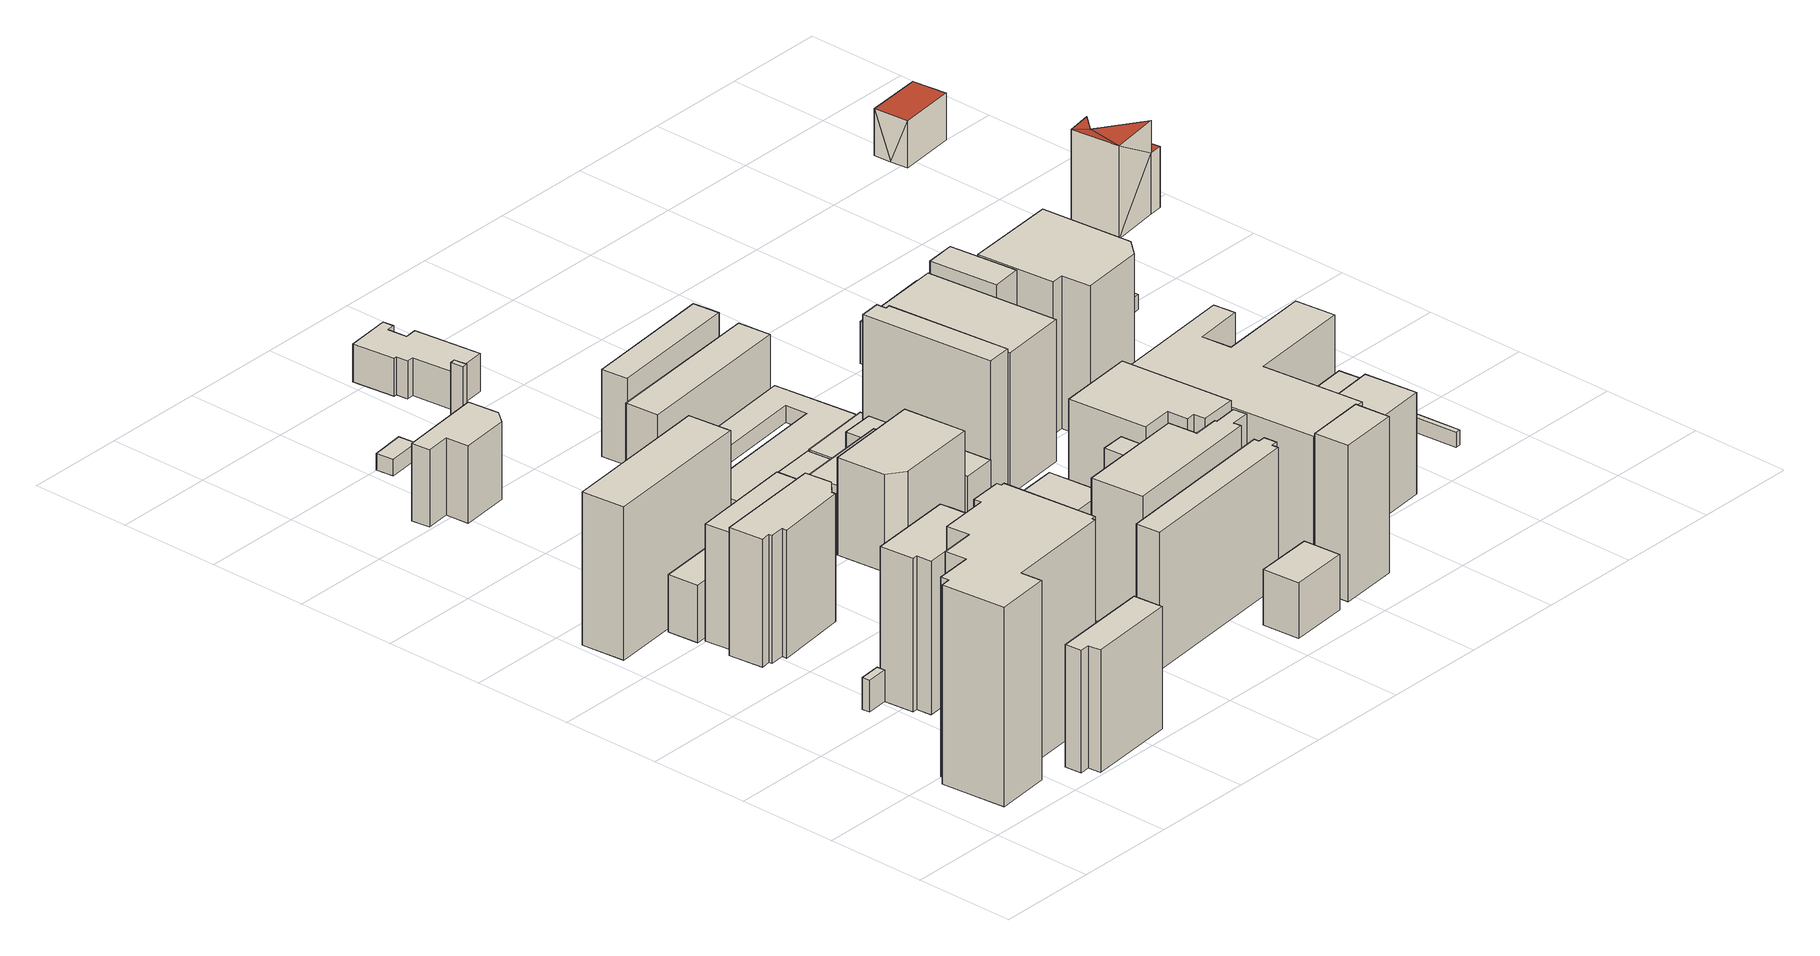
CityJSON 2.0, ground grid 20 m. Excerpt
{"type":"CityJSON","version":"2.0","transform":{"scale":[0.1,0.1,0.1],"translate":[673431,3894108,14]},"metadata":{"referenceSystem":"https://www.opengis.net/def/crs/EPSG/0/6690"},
"CityObjects":{
"building1":{"type":"Building","attributes":{"class":"3002","usage":"414","measuredHeight":46.4,"storeysAboveGround":14,"BuildingDetailAttribute.totalFloorArea":8270.34,"BuildingDetailAttribute.buildingFootprintArea":590.74,"BuildingDetailAttribute.buildingRoofEdgeArea":590.74,"BuildingDetailAttribute.urbanPlanType":"21","BuildingDetailAttribute.landUseType":"211","BuildingDetailAttribute.surveyYear":2021,"BuildingIDAttribute.prefecture":"23","BuildingIDAttribute.city":"23106"},"address":[{"country":"日本","locality":"愛知県名古屋市"}],"geometry":[{"type":"Solid","lod":"1","boundaries":[[[[0,1,2,3,4,5,6,7,8,9,10,11,12,13,14,15,16,17]],[[16,18,19,17]],[[15,20,18,16]],[[14,21,20,15]],[[13,22,21,14]],[[12,23,22,13]],[[11,24,23,12]],[[10,25,24,11]],[[9,26,25,10]],[[8,27,26,9]],[[7,28,27,8]],[[6,29,28,7]],[[5,30,29,6]],[[4,31,30,5]],[[3,32,31,4]],[[2,33,32,3]],[[1,34,33,2]],[[0,35,34,1]],[[17,19,35,0]],[[18,20,21,22,23,24,25,26,27,28,29,30,31,32,33,34,35,19]]]]}]},
"building2":{"type":"Building","attributes":{"class":"9999","usage":"414","measuredHeight":19.3,"storeysAboveGround":2,"BuildingDetailAttribute.totalFloorArea":13.82,"BuildingDetailAttribute.buildingFootprintArea":6.91,"BuildingDetailAttribute.buildingRoofEdgeArea":6.91,"BuildingDetailAttribute.urbanPlanType":"21","BuildingDetailAttribute.landUseType":"211","BuildingDetailAttribute.surveyYear":2021,"BuildingIDAttribute.prefecture":"23","BuildingIDAttribute.city":"23106"},"address":[{"country":"日本","locality":"愛知県名古屋市"}],"geometry":[{"type":"Solid","lod":"1","boundaries":[[[[36,37,38,39]],[[38,40,41,39]],[[37,42,40,38]],[[36,43,42,37]],[[39,41,43,36]],[[40,42,43,41]]]]}]},
"building3":{"type":"Building","attributes":{"class":"3002","usage":"414","measuredHeight":30.2,"storeysAboveGround":8,"BuildingDetailAttribute.totalFloorArea":905.39,"BuildingDetailAttribute.buildingFootprintArea":113.17,"BuildingDetailAttribute.buildingRoofEdgeArea":113.17,"BuildingDetailAttribute.urbanPlanType":"21","BuildingDetailAttribute.landUseType":"211","BuildingDetailAttribute.surveyYear":2021,"BuildingIDAttribute.prefecture":"23","BuildingIDAttribute.city":"23106"},"address":[{"country":"日本","locality":"愛知県名古屋市"}],"geometry":[{"type":"Solid","lod":"1","boundaries":[[[[44,45,46,47,48,49]],[[48,50,51,49]],[[47,52,50,48]],[[46,53,52,47]],[[45,54,53,46]],[[44,55,54,45]],[[49,51,55,44]],[[50,52,53,54,55,51]]]]}]},
"building4":{"type":"Building","attributes":{"class":"3002","usage":"414","measuredHeight":31.3,"storeysAboveGround":10,"BuildingDetailAttribute.totalFloorArea":1731.49,"BuildingDetailAttribute.buildingFootprintArea":173.15,"BuildingDetailAttribute.buildingRoofEdgeArea":173.15,"BuildingDetailAttribute.urbanPlanType":"21","BuildingDetailAttribute.landUseType":"211","BuildingDetailAttribute.surveyYear":2021,"BuildingIDAttribute.prefecture":"23","BuildingIDAttribute.city":"23106"},"address":[{"country":"日本","locality":"愛知県名古屋市"}],"geometry":[{"type":"Solid","lod":"1","boundaries":[[[[56,57,58,59,60,61,62]],[[61,63,64,62]],[[60,65,63,61]],[[59,66,65,60]],[[58,67,66,59]],[[57,68,67,58]],[[56,69,68,57]],[[62,64,69,56]],[[63,65,66,67,68,69,64]]]]}]},
"building5":{"type":"Building","attributes":{"class":"3002","usage":"412","measuredHeight":31.3,"storeysAboveGround":10,"BuildingDetailAttribute.totalFloorArea":2745.99,"BuildingDetailAttribute.buildingFootprintArea":274.6,"BuildingDetailAttribute.buildingRoofEdgeArea":274.6,"BuildingDetailAttribute.urbanPlanType":"21","BuildingDetailAttribute.landUseType":"211","BuildingDetailAttribute.surveyYear":2021,"BuildingIDAttribute.prefecture":"23","BuildingIDAttribute.city":"23106"},"address":[{"country":"日本","locality":"愛知県名古屋市中区丸の内三丁目９０８"}],"geometry":[{"type":"Solid","lod":"1","boundaries":[[[[70,71,72,73]],[[72,74,75,73]],[[71,76,74,72]],[[70,77,76,71]],[[73,75,77,70]],[[74,76,77,75]]]]}]},
"building6":{"type":"Building","attributes":{"class":"3002","usage":"401","measuredHeight":31.3,"storeysAboveGround":8,"BuildingDetailAttribute.totalFloorArea":1409.14,"BuildingDetailAttribute.buildingFootprintArea":176.14,"BuildingDetailAttribute.buildingRoofEdgeArea":176.14,"BuildingDetailAttribute.urbanPlanType":"21","BuildingDetailAttribute.landUseType":"212","BuildingDetailAttribute.surveyYear":2021,"BuildingIDAttribute.prefecture":"23","BuildingIDAttribute.city":"23106"},"address":[{"country":"日本","locality":"愛知県名古屋市"}],"geometry":[{"type":"Solid","lod":"1","boundaries":[[[[78,79,80,81,82,83,84,85,86,87]],[[86,88,89,87]],[[85,90,88,86]],[[84,91,90,85]],[[83,92,91,84]],[[82,93,92,83]],[[81,94,93,82]],[[80,95,94,81]],[[79,96,95,80]],[[78,97,96,79]],[[87,89,97,78]],[[88,90,91,92,93,94,95,96,97,89]]]]}]},
"building7":{"type":"Building","attributes":{"class":"9999","usage":"414","measuredHeight":34.3,"storeysAboveGround":2,"BuildingDetailAttribute.totalFloorArea":88.35,"BuildingDetailAttribute.buildingFootprintArea":44.17,"BuildingDetailAttribute.buildingRoofEdgeArea":44.17,"BuildingDetailAttribute.urbanPlanType":"21","BuildingDetailAttribute.landUseType":"211","BuildingDetailAttribute.surveyYear":2021,"BuildingIDAttribute.prefecture":"23","BuildingIDAttribute.city":"23106"},"address":[{"country":"日本","locality":"愛知県名古屋市"}],"geometry":[{"type":"Solid","lod":"1","boundaries":[[[[98,99,100,101,102,103,104,105,106]],[[105,107,108,106]],[[104,109,107,105]],[[103,110,109,104]],[[102,111,110,103]],[[101,112,111,102]],[[100,113,112,101]],[[99,114,113,100]],[[98,115,114,99]],[[106,108,115,98]],[[107,109,110,111,112,113,114,115,108]]]]}]},
"building8":{"type":"Building","attributes":{"class":"3002","usage":"401","measuredHeight":25.3,"storeysAboveGround":3,"BuildingDetailAttribute.totalFloorArea":318.26,"BuildingDetailAttribute.buildingFootprintArea":106.09,"BuildingDetailAttribute.buildingRoofEdgeArea":106.09,"BuildingDetailAttribute.urbanPlanType":"21","BuildingDetailAttribute.landUseType":"212","BuildingDetailAttribute.surveyYear":2021,"BuildingIDAttribute.prefecture":"23","BuildingIDAttribute.city":"23106"},"address":[{"country":"日本","locality":"愛知県名古屋市"}],"geometry":[{"type":"Solid","lod":"1","boundaries":[[[[116,117,118,119]],[[118,120,121,119]],[[117,122,120,118]],[[116,123,122,117]],[[119,121,123,116]],[[120,122,123,121]]]]}]},
"building9":{"type":"Building","attributes":{"class":"3001","usage":"414","measuredHeight":28.2,"storeysAboveGround":7,"BuildingDetailAttribute.totalFloorArea":839.31,"BuildingDetailAttribute.buildingFootprintArea":119.9,"BuildingDetailAttribute.buildingRoofEdgeArea":119.9,"BuildingDetailAttribute.urbanPlanType":"21","BuildingDetailAttribute.landUseType":"211","BuildingDetailAttribute.surveyYear":2021,"BuildingIDAttribute.prefecture":"23","BuildingIDAttribute.city":"23106"},"address":[{"country":"日本","locality":"愛知県名古屋市"}],"geometry":[{"type":"Solid","lod":"1","boundaries":[[[[124,125,126,127]],[[126,128,129,127]],[[125,130,128,126]],[[124,131,130,125]],[[127,129,131,124]],[[128,130,131,129]]]]}]},
"building10":{"type":"Building","attributes":{"class":"9999","usage":"414","measuredHeight":27.2,"storeysAboveGround":5,"BuildingDetailAttribute.totalFloorArea":77.89,"BuildingDetailAttribute.buildingFootprintArea":15.58,"BuildingDetailAttribute.buildingRoofEdgeArea":15.58,"BuildingDetailAttribute.urbanPlanType":"21","BuildingDetailAttribute.landUseType":"211","BuildingDetailAttribute.surveyYear":2021,"BuildingIDAttribute.prefecture":"23","BuildingIDAttribute.city":"23106"},"address":[{"country":"日本","locality":"愛知県名古屋市"}],"geometry":[{"type":"Solid","lod":"1","boundaries":[[[[132,133,134,135]],[[134,136,137,135]],[[133,138,136,134]],[[132,139,138,133]],[[135,137,139,132]],[[136,138,139,137]]]]}]},
"building11":{"type":"Building","attributes":{"class":"9999","usage":"401","measuredHeight":24.2,"storeysAboveGround":1,"BuildingDetailAttribute.totalFloorArea":28.67,"BuildingDetailAttribute.buildingFootprintArea":28.67,"BuildingDetailAttribute.buildingRoofEdgeArea":28.67,"BuildingDetailAttribute.urbanPlanType":"21","BuildingDetailAttribute.landUseType":"212","BuildingDetailAttribute.surveyYear":2021,"BuildingIDAttribute.prefecture":"23","BuildingIDAttribute.city":"23106"},"address":[{"country":"日本","locality":"愛知県名古屋市"}],"geometry":[{"type":"Solid","lod":"1","boundaries":[[[[140,141,142,143]],[[142,144,145,143]],[[141,146,144,142]],[[140,147,146,141]],[[143,145,147,140]],[[144,146,147,145]]]]}]},
"building12":{"type":"Building","attributes":{"class":"3002","usage":"402","measuredHeight":20.3,"storeysAboveGround":4,"BuildingDetailAttribute.totalFloorArea":472.78,"BuildingDetailAttribute.buildingFootprintArea":118.2,"BuildingDetailAttribute.buildingRoofEdgeArea":118.2,"BuildingDetailAttribute.urbanPlanType":"21","BuildingDetailAttribute.landUseType":"212","BuildingDetailAttribute.surveyYear":2021,"BuildingIDAttribute.prefecture":"23","BuildingIDAttribute.city":"23106"},"address":[{"country":"日本","locality":"愛知県名古屋市"}],"geometry":[{"type":"Solid","lod":"1","boundaries":[[[[148,149,150,151,152,153,154]],[[153,155,156,154]],[[152,157,155,153]],[[151,158,157,152]],[[150,159,158,151]],[[149,160,159,150]],[[148,161,160,149]],[[154,156,161,148]],[[155,157,158,159,160,161,156]]]]}]},
"building13":{"type":"Building","attributes":{"class":"9999","usage":"412","measuredHeight":25.3,"storeysAboveGround":1,"BuildingDetailAttribute.totalFloorArea":24.33,"BuildingDetailAttribute.buildingFootprintArea":24.33,"BuildingDetailAttribute.buildingRoofEdgeArea":24.33,"BuildingDetailAttribute.urbanPlanType":"21","BuildingDetailAttribute.landUseType":"211","BuildingDetailAttribute.surveyYear":2021,"BuildingIDAttribute.prefecture":"23","BuildingIDAttribute.city":"23106"},"address":[{"country":"日本","locality":"愛知県名古屋市"}],"geometry":[{"type":"Solid","lod":"1","boundaries":[[[[162,163,164,165]],[[164,166,167,165]],[[163,168,166,164]],[[162,169,168,163]],[[165,167,169,162]],[[166,168,169,167]]]]}]},
"building14":{"type":"Building","attributes":{"class":"9999","usage":"422","measuredHeight":22.3,"storeysAboveGround":8,"BuildingDetailAttribute.totalFloorArea":24.13,"BuildingDetailAttribute.buildingFootprintArea":3.02,"BuildingDetailAttribute.buildingRoofEdgeArea":3.02,"BuildingDetailAttribute.urbanPlanType":"21","BuildingDetailAttribute.landUseType":"214","BuildingDetailAttribute.surveyYear":2021,"BuildingIDAttribute.prefecture":"23","BuildingIDAttribute.city":"23106"},"address":[{"country":"日本","locality":"愛知県名古屋市"}],"geometry":[{"type":"Solid","lod":"1","boundaries":[[[[170,171,172,173]],[[172,174,175,173]],[[171,176,174,172]],[[170,177,176,171]],[[173,175,177,170]],[[174,176,177,175]]]]}]},
"building15":{"type":"Building","attributes":{"class":"3002","usage":"411","measuredHeight":31.2,"storeysAboveGround":4,"BuildingDetailAttribute.totalFloorArea":245.98,"BuildingDetailAttribute.buildingFootprintArea":61.49,"BuildingDetailAttribute.buildingRoofEdgeArea":61.49,"BuildingDetailAttribute.urbanPlanType":"21","BuildingDetailAttribute.landUseType":"211","BuildingDetailAttribute.surveyYear":2021,"BuildingIDAttribute.prefecture":"23","BuildingIDAttribute.city":"23106"},"address":[{"country":"日本","locality":"愛知県名古屋市"}],"geometry":[{"type":"Solid","lod":"1","boundaries":[[[[178,179,180,181]],[[180,182,183,181]],[[179,184,182,180]],[[178,185,184,179]],[[181,183,185,178]],[[182,184,185,183]]]]}]},
"building16":{"type":"Building","attributes":{"class":"3002","usage":"401","measuredHeight":24.2,"storeysAboveGround":6,"BuildingDetailAttribute.totalFloorArea":1028.99,"BuildingDetailAttribute.buildingFootprintArea":171.5,"BuildingDetailAttribute.buildingRoofEdgeArea":171.5,"BuildingDetailAttribute.urbanPlanType":"21","BuildingDetailAttribute.landUseType":"212","BuildingDetailAttribute.surveyYear":2021,"BuildingIDAttribute.prefecture":"23","BuildingIDAttribute.city":"23106"},"address":[{"country":"日本","locality":"愛知県名古屋市"}],"geometry":[{"type":"Solid","lod":"1","boundaries":[[[[186,187,188,189,190]],[[189,191,192,190]],[[188,193,191,189]],[[187,194,193,188]],[[186,195,194,187]],[[190,192,195,186]],[[191,193,194,195,192]]]]}]},
"building17":{"type":"Building","attributes":{"class":"3002","usage":"401","measuredHeight":31.3,"storeysAboveGround":8,"BuildingDetailAttribute.totalFloorArea":1394.47,"BuildingDetailAttribute.buildingFootprintArea":174.31,"BuildingDetailAttribute.buildingRoofEdgeArea":174.31,"BuildingDetailAttribute.urbanPlanType":"21","BuildingDetailAttribute.landUseType":"212","BuildingDetailAttribute.surveyYear":2021,"BuildingIDAttribute.prefecture":"23","BuildingIDAttribute.city":"23106"},"address":[{"country":"日本","locality":"愛知県名古屋市"}],"geometry":[{"type":"Solid","lod":"1","boundaries":[[[[196,197,198,199,200,201,202,203]],[[202,204,205,203]],[[201,206,204,202]],[[200,207,206,201]],[[199,208,207,200]],[[198,209,208,199]],[[197,210,209,198]],[[196,211,210,197]],[[203,205,211,196]],[[204,206,207,208,209,210,211,205]]]]}]},
"building18":{"type":"Building","attributes":{"class":"3002","usage":"401","measuredHeight":36.3,"storeysAboveGround":9,"BuildingDetailAttribute.totalFloorArea":2517.76,"BuildingDetailAttribute.buildingFootprintArea":279.75,"BuildingDetailAttribute.buildingRoofEdgeArea":279.75,"BuildingDetailAttribute.urbanPlanType":"21","BuildingDetailAttribute.landUseType":"212","BuildingDetailAttribute.surveyYear":2021,"BuildingIDAttribute.prefecture":"23","BuildingIDAttribute.city":"23106"},"address":[{"country":"日本","locality":"愛知県名古屋市"}],"geometry":[{"type":"Solid","lod":"1","boundaries":[[[[212,213,214,215,216,217,218,219,220,221]],[[220,222,223,221]],[[219,224,222,220]],[[218,225,224,219]],[[217,226,225,218]],[[216,227,226,217]],[[215,228,227,216]],[[214,229,228,215]],[[213,230,229,214]],[[212,231,230,213]],[[221,223,231,212]],[[222,224,225,226,227,228,229,230,231,223]]]]}]},
"building19":{"type":"Building","attributes":{"class":"3001","usage":"411","measuredHeight":32,"storeysAboveGround":3,"BuildingDetailAttribute.totalFloorArea":81.34,"BuildingDetailAttribute.buildingFootprintArea":27.11,"BuildingDetailAttribute.buildingRoofEdgeArea":27.11,"BuildingDetailAttribute.urbanPlanType":"21","BuildingDetailAttribute.landUseType":"211","BuildingDetailAttribute.surveyYear":2021,"BuildingIDAttribute.prefecture":"23","BuildingIDAttribute.city":"23106"},"address":[{"country":"日本","locality":"愛知県名古屋市"}],"geometry":[{"type":"Solid","lod":"1","boundaries":[[[[232,233,234,235]],[[234,236,237,235]],[[233,238,236,234]],[[232,239,238,233]],[[235,237,239,232]],[[236,238,239,237]]]]}]},
"building20":{"type":"Building","attributes":{"class":"3002","usage":"401","measuredHeight":24.3,"storeysAboveGround":5,"BuildingDetailAttribute.totalFloorArea":1220.71,"BuildingDetailAttribute.buildingFootprintArea":244.14,"BuildingDetailAttribute.buildingRoofEdgeArea":244.14,"BuildingDetailAttribute.urbanPlanType":"21","BuildingDetailAttribute.landUseType":"212","BuildingDetailAttribute.surveyYear":2021,"BuildingIDAttribute.prefecture":"23","BuildingIDAttribute.city":"23106"},"address":[{"country":"日本","locality":"愛知県名古屋市"}],"geometry":[{"type":"Solid","lod":"1","boundaries":[[[[240,241,242,243,244]],[[243,245,246,244]],[[242,247,245,243]],[[241,248,247,242]],[[240,249,248,241]],[[244,246,249,240]],[[245,247,248,249,246]]]]}]},
"building21":{"type":"Building","attributes":{"class":"3001","usage":"461","measuredHeight":3.3,"storeysAboveGround":9999,"BuildingDetailAttribute.totalFloorArea":-9999,"BuildingDetailAttribute.buildingFootprintArea":-9999,"BuildingDetailAttribute.buildingRoofEdgeArea":13.84,"BuildingDetailAttribute.urbanPlanType":"21","BuildingDetailAttribute.landUseType":"213","BuildingDetailAttribute.surveyYear":2021,"BuildingIDAttribute.prefecture":"23","BuildingIDAttribute.city":"23106"},"geometry":[{"type":"Solid","lod":"1","boundaries":[[[[250,251,252,253]],[[252,254,255,253]],[[251,256,254,252]],[[250,257,256,251]],[[253,255,257,250]],[[254,256,257,255]]]]}]},
"building22":{"type":"Building","attributes":{"class":"3002","usage":"402","measuredHeight":23.1,"storeysAboveGround":4,"BuildingDetailAttribute.totalFloorArea":163.97,"BuildingDetailAttribute.buildingFootprintArea":40.99,"BuildingDetailAttribute.buildingRoofEdgeArea":40.99,"BuildingDetailAttribute.urbanPlanType":"21","BuildingDetailAttribute.landUseType":"212","BuildingDetailAttribute.surveyYear":2021,"BuildingIDAttribute.prefecture":"23","BuildingIDAttribute.city":"23106"},"address":[{"country":"日本","locality":"愛知県名古屋市"}],"geometry":[{"type":"Solid","lod":"1","boundaries":[[[[258,259,260,261]],[[260,262,263,261]],[[259,264,262,260]],[[258,265,264,259]],[[261,263,265,258]],[[262,264,265,263]]]]}]},
"building23":{"type":"Building","attributes":{"class":"9999","usage":"402","measuredHeight":19.3,"storeysAboveGround":3,"BuildingDetailAttribute.totalFloorArea":352,"BuildingDetailAttribute.buildingFootprintArea":117.33,"BuildingDetailAttribute.buildingRoofEdgeArea":117.33,"BuildingDetailAttribute.urbanPlanType":"21","BuildingDetailAttribute.landUseType":"212","BuildingDetailAttribute.surveyYear":2021,"BuildingIDAttribute.prefecture":"23","BuildingIDAttribute.city":"23106"},"address":[{"country":"日本","locality":"愛知県名古屋市"}],"geometry":[{"type":"Solid","lod":"1","boundaries":[[[[266,267,268,269]],[[268,270,271,269]],[[267,272,270,268]],[[266,273,272,267]],[[269,271,273,266]],[[270,272,273,271]]]]}]},
"building24":{"type":"Building","attributes":{"class":"3002","usage":"401","measuredHeight":13,"storeysAboveGround":3,"BuildingDetailAttribute.totalFloorArea":268.19,"BuildingDetailAttribute.buildingFootprintArea":89.4,"BuildingDetailAttribute.buildingRoofEdgeArea":89.4,"BuildingDetailAttribute.urbanPlanType":"21","BuildingDetailAttribute.landUseType":"212","BuildingDetailAttribute.surveyYear":2021,"BuildingIDAttribute.prefecture":"23","BuildingIDAttribute.city":"23106"},"address":[{"country":"日本","locality":"愛知県名古屋市"}],"geometry":[{"type":"Solid","lod":"1","boundaries":[[[[274,275,276,277]],[[276,278,279,277]],[[275,280,278,276]],[[274,281,280,275]],[[277,279,281,274]],[[278,280,281,279]]]]}]},
"building25":{"type":"Building","attributes":{"class":"3001","usage":"402","measuredHeight":4.7,"storeysAboveGround":1,"BuildingDetailAttribute.totalFloorArea":111.43,"BuildingDetailAttribute.buildingFootprintArea":111.43,"BuildingDetailAttribute.buildingRoofEdgeArea":111.43,"BuildingDetailAttribute.urbanPlanType":"21","BuildingDetailAttribute.landUseType":"212","BuildingDetailAttribute.surveyYear":2021,"BuildingIDAttribute.prefecture":"23","BuildingIDAttribute.city":"23106"},"address":[{"country":"日本","locality":"愛知県名古屋市"}],"geometry":[{"type":"Solid","lod":"1","boundaries":[[[[282,283,284,285]],[[284,286,287,285]],[[283,288,286,284]],[[282,289,288,283]],[[285,287,289,282]],[[286,288,289,287]]]]}]},
"building26":{"type":"Building","attributes":{"class":"3002","usage":"401","measuredHeight":34.3,"storeysAboveGround":10,"BuildingDetailAttribute.totalFloorArea":3118.01,"BuildingDetailAttribute.buildingFootprintArea":311.8,"BuildingDetailAttribute.buildingRoofEdgeArea":311.8,"BuildingDetailAttribute.urbanPlanType":"21","BuildingDetailAttribute.landUseType":"212","BuildingDetailAttribute.surveyYear":2021,"BuildingIDAttribute.prefecture":"23","BuildingIDAttribute.city":"23106"},"address":[{"country":"日本","locality":"愛知県名古屋市"}],"geometry":[{"type":"Solid","lod":"1","boundaries":[[[[290,291,292,293,294,295,296,297]],[[296,298,299,297]],[[295,300,298,296]],[[294,301,300,295]],[[293,302,301,294]],[[292,303,302,293]],[[291,304,303,292]],[[290,305,304,291]],[[297,299,305,290]],[[298,300,301,302,303,304,305,299]]]]}]},
"building27":{"type":"Building","attributes":{"class":"3001","usage":"402","measuredHeight":8.3,"storeysAboveGround":2,"BuildingDetailAttribute.totalFloorArea":322.25,"BuildingDetailAttribute.buildingFootprintArea":161.13,"BuildingDetailAttribute.buildingRoofEdgeArea":161.13,"BuildingDetailAttribute.urbanPlanType":"21","BuildingDetailAttribute.landUseType":"212","BuildingDetailAttribute.surveyYear":2021,"BuildingIDAttribute.prefecture":"23","BuildingIDAttribute.city":"23106"},"address":[{"country":"日本","locality":"愛知県名古屋市"}],"geometry":[{"type":"Solid","lod":"1","boundaries":[[[[306,307,308,309,310,311,312,313,314,315,316,317]],[[316,318,319,317]],[[315,320,318,316]],[[314,321,320,315]],[[313,322,321,314]],[[312,323,322,313]],[[311,324,323,312]],[[310,325,324,311]],[[309,326,325,310]],[[308,327,326,309]],[[307,328,327,308]],[[306,329,328,307]],[[317,319,329,306]],[[318,320,321,322,323,324,325,326,327,328,329,319]]]]}]},
"building28":{"type":"Building","attributes":{"class":"3002","usage":"401","measuredHeight":22.2,"storeysAboveGround":3,"BuildingDetailAttribute.totalFloorArea":510.59,"BuildingDetailAttribute.buildingFootprintArea":170.2,"BuildingDetailAttribute.buildingRoofEdgeArea":170.2,"BuildingDetailAttribute.urbanPlanType":"21","BuildingDetailAttribute.landUseType":"212","BuildingDetailAttribute.surveyYear":2021,"BuildingIDAttribute.prefecture":"23","BuildingIDAttribute.city":"23106"},"address":[{"country":"日本","locality":"愛知県名古屋市"}],"geometry":[{"type":"Solid","lod":"1","boundaries":[[[[330,331,332,333]],[[332,334,335,333]],[[331,336,334,332]],[[330,337,336,331]],[[333,335,337,330]],[[334,336,337,335]]]]}]},
"building29":{"type":"Building","attributes":{"class":"3003","usage":"431","measuredHeight":3.6,"storeysAboveGround":1,"BuildingDetailAttribute.totalFloorArea":405.01,"BuildingDetailAttribute.buildingFootprintArea":405.01,"BuildingDetailAttribute.buildingRoofEdgeArea":405.01,"BuildingDetailAttribute.urbanPlanType":"21","BuildingDetailAttribute.landUseType":"213","BuildingDetailAttribute.surveyYear":2021,"BuildingIDAttribute.prefecture":"23","BuildingIDAttribute.city":"23106"},"address":[{"country":"日本","locality":"愛知県名古屋市"}],"geometry":[{"type":"Solid","lod":"1","boundaries":[[[[338,339,340,341,342,343,344,345]],[[344,346,347,345]],[[343,348,346,344]],[[342,349,348,343]],[[341,350,349,342]],[[340,351,350,341]],[[339,352,351,340]],[[338,353,352,339]],[[345,347,353,338]],[[346,348,349,350,351,352,353,347]]]]}]},
"building30":{"type":"Building","attributes":{"class":"3002","usage":"414","measuredHeight":19.2,"storeysAboveGround":5,"BuildingDetailAttribute.totalFloorArea":723.09,"BuildingDetailAttribute.buildingFootprintArea":144.62,"BuildingDetailAttribute.buildingRoofEdgeArea":144.62,"BuildingDetailAttribute.urbanPlanType":"21","BuildingDetailAttribute.landUseType":"211","BuildingDetailAttribute.surveyYear":2021,"BuildingIDAttribute.prefecture":"23","BuildingIDAttribute.city":"23106"},"address":[{"country":"日本","locality":"愛知県名古屋市中区丸の内三丁目７３４－１"}],"geometry":[{"type":"Solid","lod":"1","boundaries":[[[[354,355,356,357]],[[356,358,359,357]],[[355,360,358,356]],[[354,361,360,355]],[[357,359,361,354]],[[358,360,361,359]]]]}]},
"building31":{"type":"Building","attributes":{"class":"3002","usage":"401","measuredHeight":16.2,"storeysAboveGround":4,"BuildingDetailAttribute.totalFloorArea":883.08,"BuildingDetailAttribute.buildingFootprintArea":220.77,"BuildingDetailAttribute.buildingRoofEdgeArea":220.77,"BuildingDetailAttribute.urbanPlanType":"21","BuildingDetailAttribute.landUseType":"212","BuildingDetailAttribute.surveyYear":2021,"BuildingIDAttribute.prefecture":"23","BuildingIDAttribute.city":"23106"},"address":[{"country":"日本","locality":"愛知県名古屋市"}],"geometry":[{"type":"Solid","lod":"1","boundaries":[[[[362,363,364,365]],[[364,366,367,365]],[[363,368,366,364]],[[362,369,368,363]],[[365,367,369,362]],[[366,368,369,367]]]]}]},
"building32":{"type":"Building","attributes":{"class":"3002","usage":"401","measuredHeight":30.9,"storeysAboveGround":1,"BuildingDetailAttribute.totalFloorArea":84.24,"BuildingDetailAttribute.buildingFootprintArea":84.24,"BuildingDetailAttribute.buildingRoofEdgeArea":84.24,"BuildingDetailAttribute.urbanPlanType":"21","BuildingDetailAttribute.landUseType":"212","BuildingDetailAttribute.surveyYear":2021,"BuildingIDAttribute.prefecture":"23","BuildingIDAttribute.city":"23106"},"address":[{"country":"日本","locality":"愛知県名古屋市"}],"geometry":[{"type":"Solid","lod":"1","boundaries":[[[[370,371,372,373]],[[372,374,375,373]],[[371,376,374,372]],[[370,377,376,371]],[[373,375,377,370]],[[374,376,377,375]]]]}]},
"building33":{"type":"Building","attributes":{"class":"3002","usage":"401","measuredHeight":34,"storeysAboveGround":10,"BuildingDetailAttribute.totalFloorArea":1328.77,"BuildingDetailAttribute.buildingFootprintArea":132.88,"BuildingDetailAttribute.buildingRoofEdgeArea":132.88,"BuildingDetailAttribute.urbanPlanType":"21","BuildingDetailAttribute.landUseType":"212","BuildingDetailAttribute.surveyYear":2021,"BuildingIDAttribute.prefecture":"23","BuildingIDAttribute.city":"23106"},"address":[{"country":"日本","locality":"愛知県名古屋市"}],"geometry":[{"type":"Solid","lod":"1","boundaries":[[[[378,379,380,381,382,383]],[[382,384,385,383]],[[381,386,384,382]],[[380,387,386,381]],[[379,388,387,380]],[[378,389,388,379]],[[383,385,389,378]],[[384,386,387,388,389,385]]]]}]},
"building34":{"type":"Building","attributes":{"class":"3001","usage":"402","measuredHeight":8.3,"storeysAboveGround":1,"BuildingDetailAttribute.totalFloorArea":81.93,"BuildingDetailAttribute.buildingFootprintArea":81.93,"BuildingDetailAttribute.buildingRoofEdgeArea":81.93,"BuildingDetailAttribute.urbanPlanType":"21","BuildingDetailAttribute.landUseType":"212","BuildingDetailAttribute.surveyYear":2021,"BuildingIDAttribute.prefecture":"23","BuildingIDAttribute.city":"23106"},"address":[{"country":"日本","locality":"愛知県名古屋市"}],"geometry":[{"type":"Solid","lod":"1","boundaries":[[[[390,391,392,393]],[[392,394,395,393]],[[391,396,394,392]],[[390,397,396,391]],[[393,395,397,390]],[[394,396,397,395]]]]}]},
"building35":{"type":"Building","attributes":{"class":"3002","usage":"401","measuredHeight":33.1,"storeysAboveGround":6,"BuildingDetailAttribute.totalFloorArea":2220.42,"BuildingDetailAttribute.buildingFootprintArea":370.07,"BuildingDetailAttribute.buildingRoofEdgeArea":370.07,"BuildingDetailAttribute.urbanPlanType":"21","BuildingDetailAttribute.landUseType":"212","BuildingDetailAttribute.surveyYear":2021,"BuildingIDAttribute.prefecture":"23","BuildingIDAttribute.city":"23106"},"address":[{"country":"日本","locality":"愛知県名古屋市"}],"geometry":[{"type":"Solid","lod":"1","boundaries":[[[[398,399,400,401]],[[400,402,403,401]],[[399,404,402,400]],[[398,405,404,399]],[[401,403,405,398]],[[402,404,405,403]]]]}]},
"building36":{"type":"Building","attributes":{"class":"9999","usage":"414","measuredHeight":6.8,"storeysAboveGround":1,"BuildingDetailAttribute.totalFloorArea":14.27,"BuildingDetailAttribute.buildingFootprintArea":14.27,"BuildingDetailAttribute.buildingRoofEdgeArea":14.27,"BuildingDetailAttribute.urbanPlanType":"21","BuildingDetailAttribute.landUseType":"211","BuildingDetailAttribute.surveyYear":2021,"BuildingIDAttribute.prefecture":"23","BuildingIDAttribute.city":"23106"},"address":[{"country":"日本","locality":"愛知県名古屋市"}],"geometry":[{"type":"Solid","lod":"1","boundaries":[[[[406,407,408,409]],[[408,410,411,409]],[[407,412,410,408]],[[406,413,412,407]],[[409,411,413,406]],[[410,412,413,411]]]]}]},
"building37":{"type":"Building","attributes":{"class":"9999","usage":"401","measuredHeight":37.2,"storeysAboveGround":8,"BuildingDetailAttribute.totalFloorArea":6393.19,"BuildingDetailAttribute.buildingFootprintArea":799.15,"BuildingDetailAttribute.buildingRoofEdgeArea":799.15,"BuildingDetailAttribute.urbanPlanType":"21","BuildingDetailAttribute.landUseType":"212","BuildingDetailAttribute.surveyYear":2021,"BuildingIDAttribute.prefecture":"23","BuildingIDAttribute.city":"23106"},"address":[{"country":"日本","locality":"愛知県名古屋市"}],"geometry":[{"type":"Solid","lod":"1","boundaries":[[[[414,415,416,417,418,419,420,421,422,423]],[[422,424,425,423]],[[421,426,424,422]],[[420,427,426,421]],[[419,428,427,420]],[[418,429,428,419]],[[417,430,429,418]],[[416,431,430,417]],[[415,432,431,416]],[[414,433,432,415]],[[423,425,433,414]],[[424,426,427,428,429,430,431,432,433,425]]]]}]},
"building38":{"type":"Building","attributes":{"class":"3002","usage":"401","measuredHeight":28.1,"storeysAboveGround":5,"BuildingDetailAttribute.totalFloorArea":1077.38,"BuildingDetailAttribute.buildingFootprintArea":215.48,"BuildingDetailAttribute.buildingRoofEdgeArea":215.48,"BuildingDetailAttribute.urbanPlanType":"21","BuildingDetailAttribute.landUseType":"212","BuildingDetailAttribute.surveyYear":2021,"BuildingIDAttribute.prefecture":"23","BuildingIDAttribute.city":"23106"},"address":[{"country":"日本","locality":"愛知県名古屋市"}],"geometry":[{"type":"Solid","lod":"1","boundaries":[[[[434,435,436,437]],[[436,438,439,437]],[[435,440,438,436]],[[434,441,440,435]],[[437,439,441,434]],[[438,440,441,439]]]]}]},
"building39":{"type":"Building","attributes":{"class":"3002","usage":"431","measuredHeight":31.9,"storeysAboveGround":2,"BuildingDetailAttribute.totalFloorArea":168.38,"BuildingDetailAttribute.buildingFootprintArea":84.19,"BuildingDetailAttribute.buildingRoofEdgeArea":84.19,"BuildingDetailAttribute.urbanPlanType":"21","BuildingDetailAttribute.landUseType":"213","BuildingDetailAttribute.surveyYear":2021,"BuildingIDAttribute.prefecture":"23","BuildingIDAttribute.city":"23106"},"address":[{"country":"日本","locality":"愛知県名古屋市"}],"geometry":[{"type":"Solid","lod":"1","boundaries":[[[[442,443,444,445]],[[444,446,447,445]],[[443,448,446,444]],[[442,449,448,443]],[[445,447,449,442]],[[446,448,449,447]]]]}]},
"building40":{"type":"Building","attributes":{"class":"3002","usage":"401","measuredHeight":26.1,"storeysAboveGround":5,"BuildingDetailAttribute.totalFloorArea":481.19,"BuildingDetailAttribute.buildingFootprintArea":96.24,"BuildingDetailAttribute.buildingRoofEdgeArea":96.24,"BuildingDetailAttribute.urbanPlanType":"21","BuildingDetailAttribute.landUseType":"212","BuildingDetailAttribute.surveyYear":2021,"BuildingIDAttribute.prefecture":"23","BuildingIDAttribute.city":"23106"},"address":[{"country":"日本","locality":"愛知県名古屋市"}],"geometry":[{"type":"Solid","lod":"1","boundaries":[[[[450,451,452,453]],[[452,454,455,453]],[[451,456,454,452]],[[450,457,456,451]],[[453,455,457,450]],[[454,456,457,455]]]]}]},
"building41":{"type":"Building","attributes":{"class":"3002","usage":"401","measuredHeight":33.2,"storeysAboveGround":8,"BuildingDetailAttribute.totalFloorArea":3087.37,"BuildingDetailAttribute.buildingFootprintArea":385.92,"BuildingDetailAttribute.buildingRoofEdgeArea":385.92,"BuildingDetailAttribute.urbanPlanType":"21","BuildingDetailAttribute.landUseType":"212","BuildingDetailAttribute.surveyYear":2021,"BuildingIDAttribute.prefecture":"23","BuildingIDAttribute.city":"23106"},"address":[{"country":"日本","locality":"愛知県名古屋市"}],"geometry":[{"type":"Solid","lod":"1","boundaries":[[[[458,459,460,461,462,463,464]],[[463,465,466,464]],[[462,467,465,463]],[[461,468,467,462]],[[460,469,468,461]],[[459,470,469,460]],[[458,471,470,459]],[[464,466,471,458]],[[465,467,468,469,470,471,466]]]]}]},
"building42":{"type":"Building","attributes":{"class":"9999","usage":"401","measuredHeight":10.3,"storeysAboveGround":2,"BuildingDetailAttribute.totalFloorArea":221.78,"BuildingDetailAttribute.buildingFootprintArea":110.89,"BuildingDetailAttribute.buildingRoofEdgeArea":110.89,"BuildingDetailAttribute.urbanPlanType":"21","BuildingDetailAttribute.landUseType":"212","BuildingDetailAttribute.surveyYear":2021,"BuildingIDAttribute.prefecture":"23","BuildingIDAttribute.city":"23106"},"address":[{"country":"日本","locality":"愛知県名古屋市"}],"geometry":[{"type":"Solid","lod":"1","boundaries":[[[[472,473,474,475]],[[474,476,477,475]],[[473,478,476,474]],[[472,479,478,473]],[[475,477,479,472]],[[476,478,479,477]]]]}]},
"building43":{"type":"Building","attributes":{"class":"3001","usage":"411","measuredHeight":33.2,"storeysAboveGround":3,"BuildingDetailAttribute.totalFloorArea":236.47,"BuildingDetailAttribute.buildingFootprintArea":78.82,"BuildingDetailAttribute.buildingRoofEdgeArea":78.82,"BuildingDetailAttribute.urbanPlanType":"21","BuildingDetailAttribute.landUseType":"211","BuildingDetailAttribute.surveyYear":2021,"BuildingIDAttribute.prefecture":"23","BuildingIDAttribute.city":"23106"},"address":[{"country":"日本","locality":"愛知県名古屋市"}],"geometry":[{"type":"Solid","lod":"1","boundaries":[[[[480,481,482,483]],[[482,484,485,483]],[[481,486,484,482]],[[480,487,486,481]],[[483,485,487,480]],[[484,486,487,485]]]]}]},
"building44":{"type":"Building","attributes":{"class":"3001","usage":"402","measuredHeight":8.3,"storeysAboveGround":2,"BuildingDetailAttribute.totalFloorArea":410.9,"BuildingDetailAttribute.buildingFootprintArea":205.45,"BuildingDetailAttribute.buildingRoofEdgeArea":205.45,"BuildingDetailAttribute.urbanPlanType":"21","BuildingDetailAttribute.landUseType":"212","BuildingDetailAttribute.surveyYear":2021,"BuildingIDAttribute.prefecture":"23","BuildingIDAttribute.city":"23106"},"address":[{"country":"日本","locality":"愛知県名古屋市中区丸の内三丁目７１５の一部"}],"geometry":[{"type":"Solid","lod":"1","boundaries":[[[[488,489,490,491]],[[490,492,493,491]],[[489,494,492,490]],[[488,495,494,489]],[[491,493,495,488]],[[492,494,495,493]]]]}]},
"building45":{"type":"Building","attributes":{"class":"9999","usage":"461","measuredHeight":7.2,"storeysAboveGround":9999,"BuildingDetailAttribute.totalFloorArea":-9999,"BuildingDetailAttribute.buildingFootprintArea":-9999,"BuildingDetailAttribute.buildingRoofEdgeArea":8.84,"BuildingDetailAttribute.urbanPlanType":"21","BuildingDetailAttribute.landUseType":"212","BuildingDetailAttribute.surveyYear":2021,"BuildingIDAttribute.prefecture":"23","BuildingIDAttribute.city":"23106"},"geometry":[{"type":"Solid","lod":"1","boundaries":[[[[496,497,498,499]],[[498,500,501,499]],[[497,502,500,498]],[[496,503,502,497]],[[499,501,503,496]],[[500,502,503,501]]]]}]},
"building46":{"type":"Building","attributes":{"class":"9999","usage":"461","measuredHeight":-9999,"storeysAboveGround":9999,"BuildingDetailAttribute.totalFloorArea":-9999,"BuildingDetailAttribute.buildingFootprintArea":-9999,"BuildingDetailAttribute.buildingRoofEdgeArea":16.91,"BuildingDetailAttribute.urbanPlanType":"21","BuildingDetailAttribute.landUseType":"215","BuildingDetailAttribute.surveyYear":2021,"BuildingIDAttribute.prefecture":"23","BuildingIDAttribute.city":"23106"},"geometry":[{"type":"Solid","lod":"1","boundaries":[[[[504,505,506,507]],[[506,508,509,507]],[[505,510,508,506]],[[504,511,510,505]],[[507,509,511,504]],[[508,510,511,509]]]]}]},
"building47":{"type":"Building","attributes":{"class":"9999","usage":"454","measuredHeight":3.3,"storeysAboveGround":9999,"BuildingDetailAttribute.totalFloorArea":21.16,"BuildingDetailAttribute.buildingFootprintArea":21.16,"BuildingDetailAttribute.buildingRoofEdgeArea":21.16,"BuildingDetailAttribute.urbanPlanType":"21","BuildingDetailAttribute.landUseType":"215","BuildingDetailAttribute.surveyYear":2021,"BuildingIDAttribute.prefecture":"23","BuildingIDAttribute.city":"23106"},"address":[{"country":"日本","locality":"愛知県名古屋市"}],"geometry":[{"type":"Solid","lod":"1","boundaries":[[[[512,513,514,515]],[[514,516,517,515]],[[513,518,516,514]],[[512,519,518,513]],[[515,517,519,512]],[[516,518,519,517]]]]}]},
"building48":{"type":"Building","attributes":{"class":"9999","usage":"401","measuredHeight":18.5,"storeysAboveGround":4,"BuildingDetailAttribute.totalFloorArea":510.31,"BuildingDetailAttribute.buildingFootprintArea":127.58,"BuildingDetailAttribute.buildingRoofEdgeArea":127.58,"BuildingDetailAttribute.urbanPlanType":"21","BuildingDetailAttribute.landUseType":"212","BuildingDetailAttribute.surveyYear":2021,"BuildingIDAttribute.prefecture":"23","BuildingIDAttribute.city":"23106"},"address":[{"country":"日本","locality":"愛知県名古屋市"}],"geometry":[{"type":"Solid","lod":"2","boundaries":[[[[520,521,522,523,524,525]],[[524,526,527,525]],[[523,528,526,524]],[[522,529,528,523]],[[528,529,530]],[[531,520,525,527]],[[532,531,533]],[[521,520,531]],[[532,521,531]],[[529,522,521,532]],[[534,535,528,530]],[[535,534,533,531]],[[526,531,527]],[[528,535,531,526]],[[529,532,534]],[[529,534,530]],[[534,532,533]]]],"semantics":{"surfaces":[{"type":"GroundSurface"},{"type":"WallSurface"},{"type":"RoofSurface"}],"values":[[0,1,1,1,1,1,1,1,1,1,1,1,2,2,2,2,2]]}}]},
"building49":{"type":"Building","attributes":{"class":"3002","usage":"411","measuredHeight":9.3,"storeysAboveGround":3,"BuildingDetailAttribute.totalFloorArea":236.43,"BuildingDetailAttribute.buildingFootprintArea":78.81,"BuildingDetailAttribute.buildingRoofEdgeArea":78.81,"BuildingDetailAttribute.urbanPlanType":"21","BuildingDetailAttribute.landUseType":"211","BuildingDetailAttribute.surveyYear":2021,"BuildingIDAttribute.prefecture":"23","BuildingIDAttribute.city":"23106"},"address":[{"country":"日本","locality":"愛知県名古屋市"}],"geometry":[{"type":"Solid","lod":"2","boundaries":[[[[536,537,538,539,540,541]],[[538,542,543,539]],[[537,536,544]],[[542,538,537]],[[542,537,544]],[[544,536,541,545]],[[539,543,540]],[[541,540,545]],[[540,543,545]],[[542,544,545,543]]]],"semantics":{"surfaces":[{"type":"GroundSurface"},{"type":"WallSurface"},{"type":"RoofSurface"}],"values":[[0,1,1,1,1,1,1,1,1,2]]}}]}
},
"vertices":[
[384,328,6],[391,328,6],[410,138,6],[401,137,6],[401,130,6],[185,108,6],[189,65,6],[79,53,6],[66,183,6],[86,185,6],[84,202,6],[158,209,6],[153,252,6],[223,259,6],[218,306,6],[319,316,6],[317,331,6],[383,337,6],[317,331,400],[383,337,400],[319,316,400],[218,306,400],[223,259,400],[153,252,400],[158,209,400],[84,202,400],[86,185,400],[66,183,400],[79,53,400],[189,65,400],[185,108,400],[401,130,400],[401,137,400],[410,138,400],[391,328,400],[384,328,400],
[165,433,7],[163,449,7],[206,453,7],[208,437,7],[206,453,70],[208,437,70],[163,449,70],[165,433,70],
[450,21,8],[271,4,8],[268,29,8],[248,27,8],[245,61,8],[444,80,8],[245,61,250],[444,80,250],[248,27,250],[268,29,250],[271,4,250],[450,21,250],
[392,365,7],[227,349,7],[224,379,7],[214,378,7],[207,447,7],[382,464,7],[385,439,7],[382,464,310],[385,439,310],[207,447,310],[214,378,310],[224,379,310],[227,349,310],[392,365,310],
[19,862,7],[10,949,7],[322,981,7],[331,894,7],[322,981,310],[331,894,310],[10,949,310],[19,862,310],
[207,658,7],[206,668,7],[177,665,7],[176,672,7],[157,669,7],[149,738,7],[372,761,7],[378,708,7],[353,685,7],[354,677,7],[353,685,260],[354,677,260],[378,708,260],[372,761,260],[149,738,260],[157,669,260],[176,672,260],[177,665,260],[206,668,260],[207,658,260],
[431,128,7],[402,125,7],[401,130,7],[401,137,7],[410,138,7],[391,328,7],[384,328,7],[383,337,7],[410,340,7],[383,337,180],[410,340,180],[384,328,180],[391,328,180],[410,138,180],[401,137,180],[401,130,180],[402,125,180],[431,128,180],
[146,806,7],[140,868,7],[310,885,7],[316,823,7],[310,885,120],[316,823,120],[140,868,120],[146,806,120],
[164,743,8],[157,799,8],[368,822,8],[374,766,8],[368,822,240],[374,766,240],[157,799,240],[164,743,240],
[392,365,8],[385,439,8],[406,441,8],[413,367,8],[406,441,170],[413,367,170],[385,439,170],[392,365,170],
[319,827,8],[313,885,8],[362,890,8],[367,831,8],[362,890,50],[367,831,50],[313,885,50],[319,827,50],
[306,1398,7],[286,1373,7],[188,1363,7],[184,1409,7],[135,1404,7],[131,1441,7],[299,1460,7],[131,1441,160],[299,1460,160],[135,1404,160],[184,1409,160],[188,1363,160],[286,1373,160],[306,1398,160],
[223,1563,7],[219,1598,7],[286,1606,7],[290,1570,7],[286,1606,40],[290,1570,40],[219,1598,40],[223,1563,40],
[292,1465,7],[289,1491,7],[300,1493,7],[303,1467,7],[300,1493,230],[303,1467,230],[289,1491,230],[292,1465,230],
[578,323,8],[573,375,8],[689,386,8],[695,334,8],[689,386,170],[695,334,170],[573,375,170],[578,323,170],
[567,377,8],[558,453,8],[589,494,8],[711,506,8],[722,393,8],[711,506,210],[722,393,210],[589,494,210],[558,453,210],[567,377,210],
[936,229,7],[950,230,7],[953,204,7],[940,203,7],[941,190,7],[595,154,7],[590,203,7],[935,239,7],[590,203,280],[935,239,280],[595,154,280],[941,190,280],[940,203,280],[953,204,280],[950,230,280],[936,229,280],
[835,281,7],[887,286,7],[888,282,7],[936,287,7],[939,260,7],[902,256,7],[904,241,7],[615,211,7],[604,317,7],[829,340,7],[604,317,320],[829,340,320],[615,211,320],[904,241,320],[902,256,320],[939,260,320],[936,287,320],[888,282,320],[887,286,320],[835,281,320],
[724,333,10],[719,389,10],[767,393,10],[772,337,10],[767,393,300],[772,337,300],[719,389,300],[724,333,300],
[566,700,7],[533,724,7],[523,821,7],[720,842,7],[733,717,7],[720,842,200],[733,717,200],[523,821,200],[533,724,200],[566,700,200],
[497,1165,7],[493,1199,7],[534,1203,7],[537,1169,7],[534,1203,40],[537,1169,40],[493,1199,40],[497,1165,40],
[727,404,9],[717,507,9],[757,510,9],[766,408,9],[757,510,160],[766,408,160],[717,507,160],[727,404,160],
[529,824,7],[522,886,7],[712,905,7],[718,844,7],[712,905,140],[718,844,140],[522,886,140],[529,824,140],
[827,44,10],[821,119,10],[939,129,10],[945,54,10],[939,129,120],[945,54,120],[821,119,120],[827,44,120],
[623,905,9],[610,1032,9],[697,1041,9],[710,914,9],[697,1041,50],[710,914,50],[610,1032,50],[623,905,50],
[943,298,7],[868,291,7],[866,315,7],[848,313,7],[844,355,7],[780,349,7],[764,509,7],[920,525,7],[764,509,330],[920,525,330],[780,349,330],[844,355,330],[848,313,330],[866,315,330],[868,291,330],[943,298,330],
[496,1773,5],[520,1775,5],[536,1641,5],[458,1632,5],[449,1718,5],[435,1717,5],[433,1741,5],[427,1740,5],[417,1825,5],[506,1835,5],[508,1813,5],[492,1811,5],[508,1813,80],[492,1811,80],[506,1835,80],[417,1825,80],[427,1740,80],[433,1741,80],[435,1717,80],[449,1718,80],[458,1632,80],[536,1641,80],[520,1775,80],[496,1773,80],
[736,713,8],[711,967,8],[777,973,8],[803,720,8],[777,973,110],[803,720,110],[711,967,110],[736,713,110],
[856,1066,7],[505,1027,7],[496,1102,7],[803,1136,7],[798,1180,7],[626,1161,7],[620,1215,7],[837,1239,7],[620,1215,40],[837,1239,40],[626,1161,40],[798,1180,40],[803,1136,40],[496,1102,40],[505,1027,40],[856,1066,40],
[510,1286,8],[505,1339,8],[773,1367,8],[779,1314,8],[773,1367,180],[779,1314,180],[505,1339,180],[510,1286,180],
[504,1211,8],[498,1278,8],[826,1311,8],[833,1245,8],[826,1311,140],[833,1245,140],[498,1278,140],[504,1211,140],
[974,60,11],[967,130,11],[1086,142,11],[1093,72,11],[1086,142,320],[1093,72,320],[967,130,320],[974,60,320],
[826,977,10],[835,978,10],[860,731,10],[810,726,10],[783,992,10],[824,996,10],[783,992,300],[824,996,300],[810,726,300],[860,731,300],[835,978,300],[826,977,300],
[707,989,9],[701,1042,9],[853,1059,9],[859,1006,9],[853,1059,50],[859,1006,50],[701,1042,50],[707,989,50],
[865,730,9],[837,998,9],[974,1012,9],[1001,745,9],[974,1012,290],[1001,745,290],[837,998,290],[865,730,290],
[799,1318,12],[793,1370,12],[820,1373,12],[826,1321,12],[820,1373,42],[826,1321,42],[793,1370,42],[799,1318,42],
[1102,438,8],[1291,458,8],[1300,377,8],[1090,355,8],[1112,150,8],[970,135,8],[929,526,8],[1189,554,8],[1194,509,8],[1096,498,8],[1194,509,310],[1096,498,310],[1189,554,310],[929,526,310],[970,135,310],[1112,150,310],[1090,355,310],[1300,377,310],[1291,458,310],[1102,438,310],
[1123,191,9],[1111,296,9],[1312,319,9],[1324,213,9],[1312,319,210],[1324,213,210],[1111,296,210],[1123,191,210],
[995,875,11],[980,1013,11],[1040,1020,11],[1055,882,11],[1040,1020,310],[1055,882,310],[980,1013,310],[995,875,310],
[1113,300,9],[1108,349,9],[1304,371,9],[1310,322,9],[1304,371,200],[1310,322,200],[1108,349,200],[1113,300,200],
[1255,800,8],[1227,767,8],[1097,753,8],[1091,812,8],[1066,809,8],[1051,967,8],[1238,984,8],[1051,967,310],[1238,984,310],[1066,809,310],[1091,812,310],[1097,753,310],[1227,767,310],[1255,800,310],
[1057,1026,7],[1051,1088,7],[1226,1108,7],[1233,1045,7],[1226,1108,80],[1233,1045,80],[1051,1088,80],[1057,1026,80],
[1095,973,8],[1089,1026,8],[1233,1042,8],[1240,987,8],[1233,1042,110],[1240,987,110],[1089,1026,110],[1095,973,110],
[1043,1093,7],[1030,1215,7],[1197,1233,7],[1210,1111,7],[1197,1233,90],[1210,1111,90],[1030,1215,90],[1043,1093,90],
[1210,1115,8],[1203,1174,8],[1218,1175,8],[1225,1117,8],[1218,1175,70],[1225,1117,70],[1203,1174,70],[1210,1115,70],
[1486,266,8],[1473,413,8],[1484,414,8],[1497,267,8],[1484,414,38],[1497,267,38],[1473,413,38],[1486,266,38],
[1464,976,7],[1448,1121,7],[1462,1123,7],[1478,978,7],[1462,1123,37],[1478,978,37],[1448,1121,37],[1464,976,37],
[1732,1172,7],[1634,1158,7],[1621,1256,7],[1669,1263,7],[1745,1273,7],[1758,1175,7],[1745,1273,128],[1758,1175,128],[1669,1263,128],[1621,1256,191],[1669,1263,192],[1732,1172,128],[1634,1158,191],[1732,1172,192],[1642,1231,192],[1642,1231,128],
[1576,1586,6],[1572,1621,6],[1569,1656,6],[1681,1667,6],[1685,1632,6],[1689,1598,6],[1569,1656,99],[1681,1667,99],[1576,1586,99],[1689,1598,99]
]}
